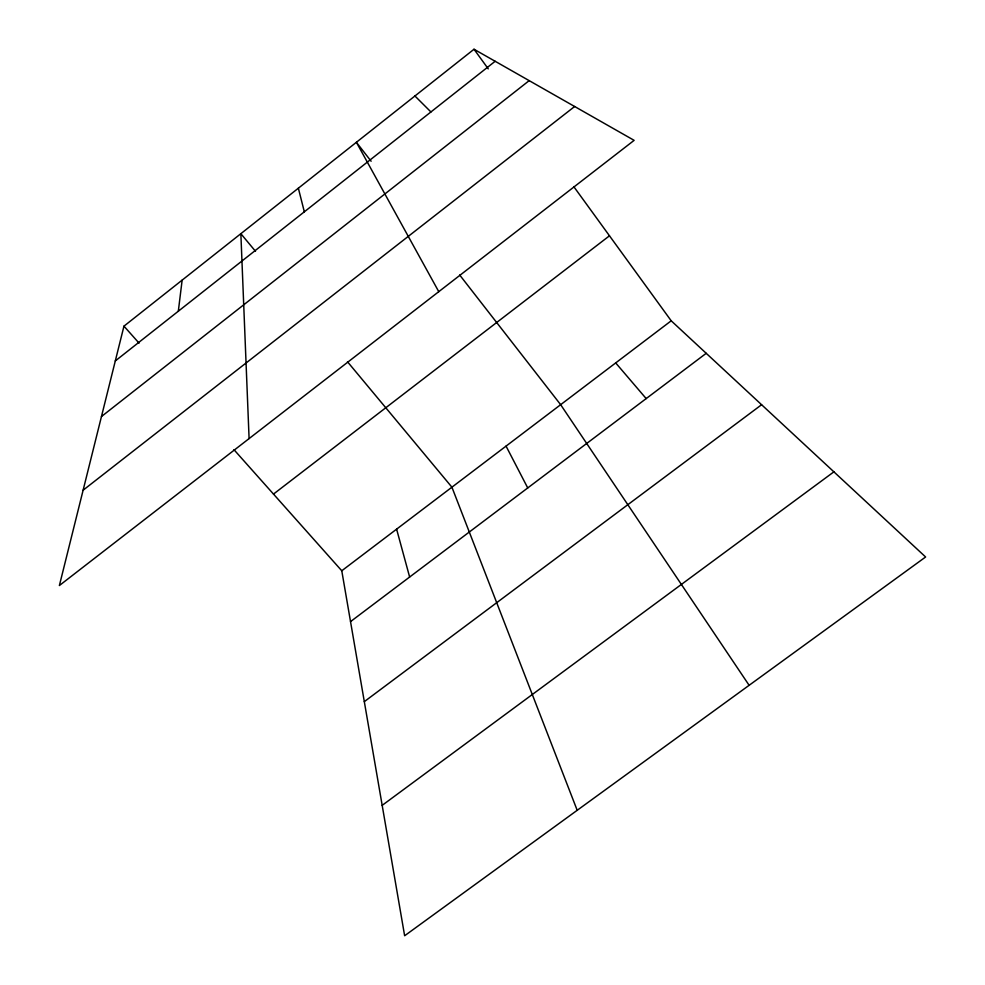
<?xml version="1.0" encoding="UTF-8"?>
<svg xmlns="http://www.w3.org/2000/svg" width="985" height="985" viewBox="0 0 985 985"><rect width="100%" height="100%" fill="white"/><g stroke="black" fill="none" stroke-linecap="round" stroke-linejoin="round"><path stroke-width="1.48" d="M178.322 311.223L182.139 280.134M123.962 326.158L59.383 585.533L634.131 140.35L474.019 49.25L123.962 326.158L139.07 343.125M115.307 360.929L495.16 61.279M101.467 416.532L529.179 80.635M83.122 490.198L574.637 106.503M273.485 494.088L609.469 235.797M341.77 570.771L671.204 320.802L925.617 556.993L404.638 935.75L341.77 570.771L233.95 449.677M350.525 621.621L706.22 353.307M364.315 701.64L761.602 404.724M382.18 805.348L833.889 471.84M414.931 95.988L430.925 111.958M615.699 362.923L646.185 398.593M255.497 251.286L240.857 233.691L249.094 438.584M347.471 361.741L451.918 487.193L577.198 810.298M371.123 161.232L356.385 142.296L438.768 291.671M459.675 274.987L560.65 404.687L749.129 685.301M474.019 49.25L488.252 68.852M573.762 186.608L671.204 320.802M506.056 446.119L527.738 487.944M396.61 529.167L409.637 577.025M298.356 188.197L304.328 211.812"/></g></svg>
